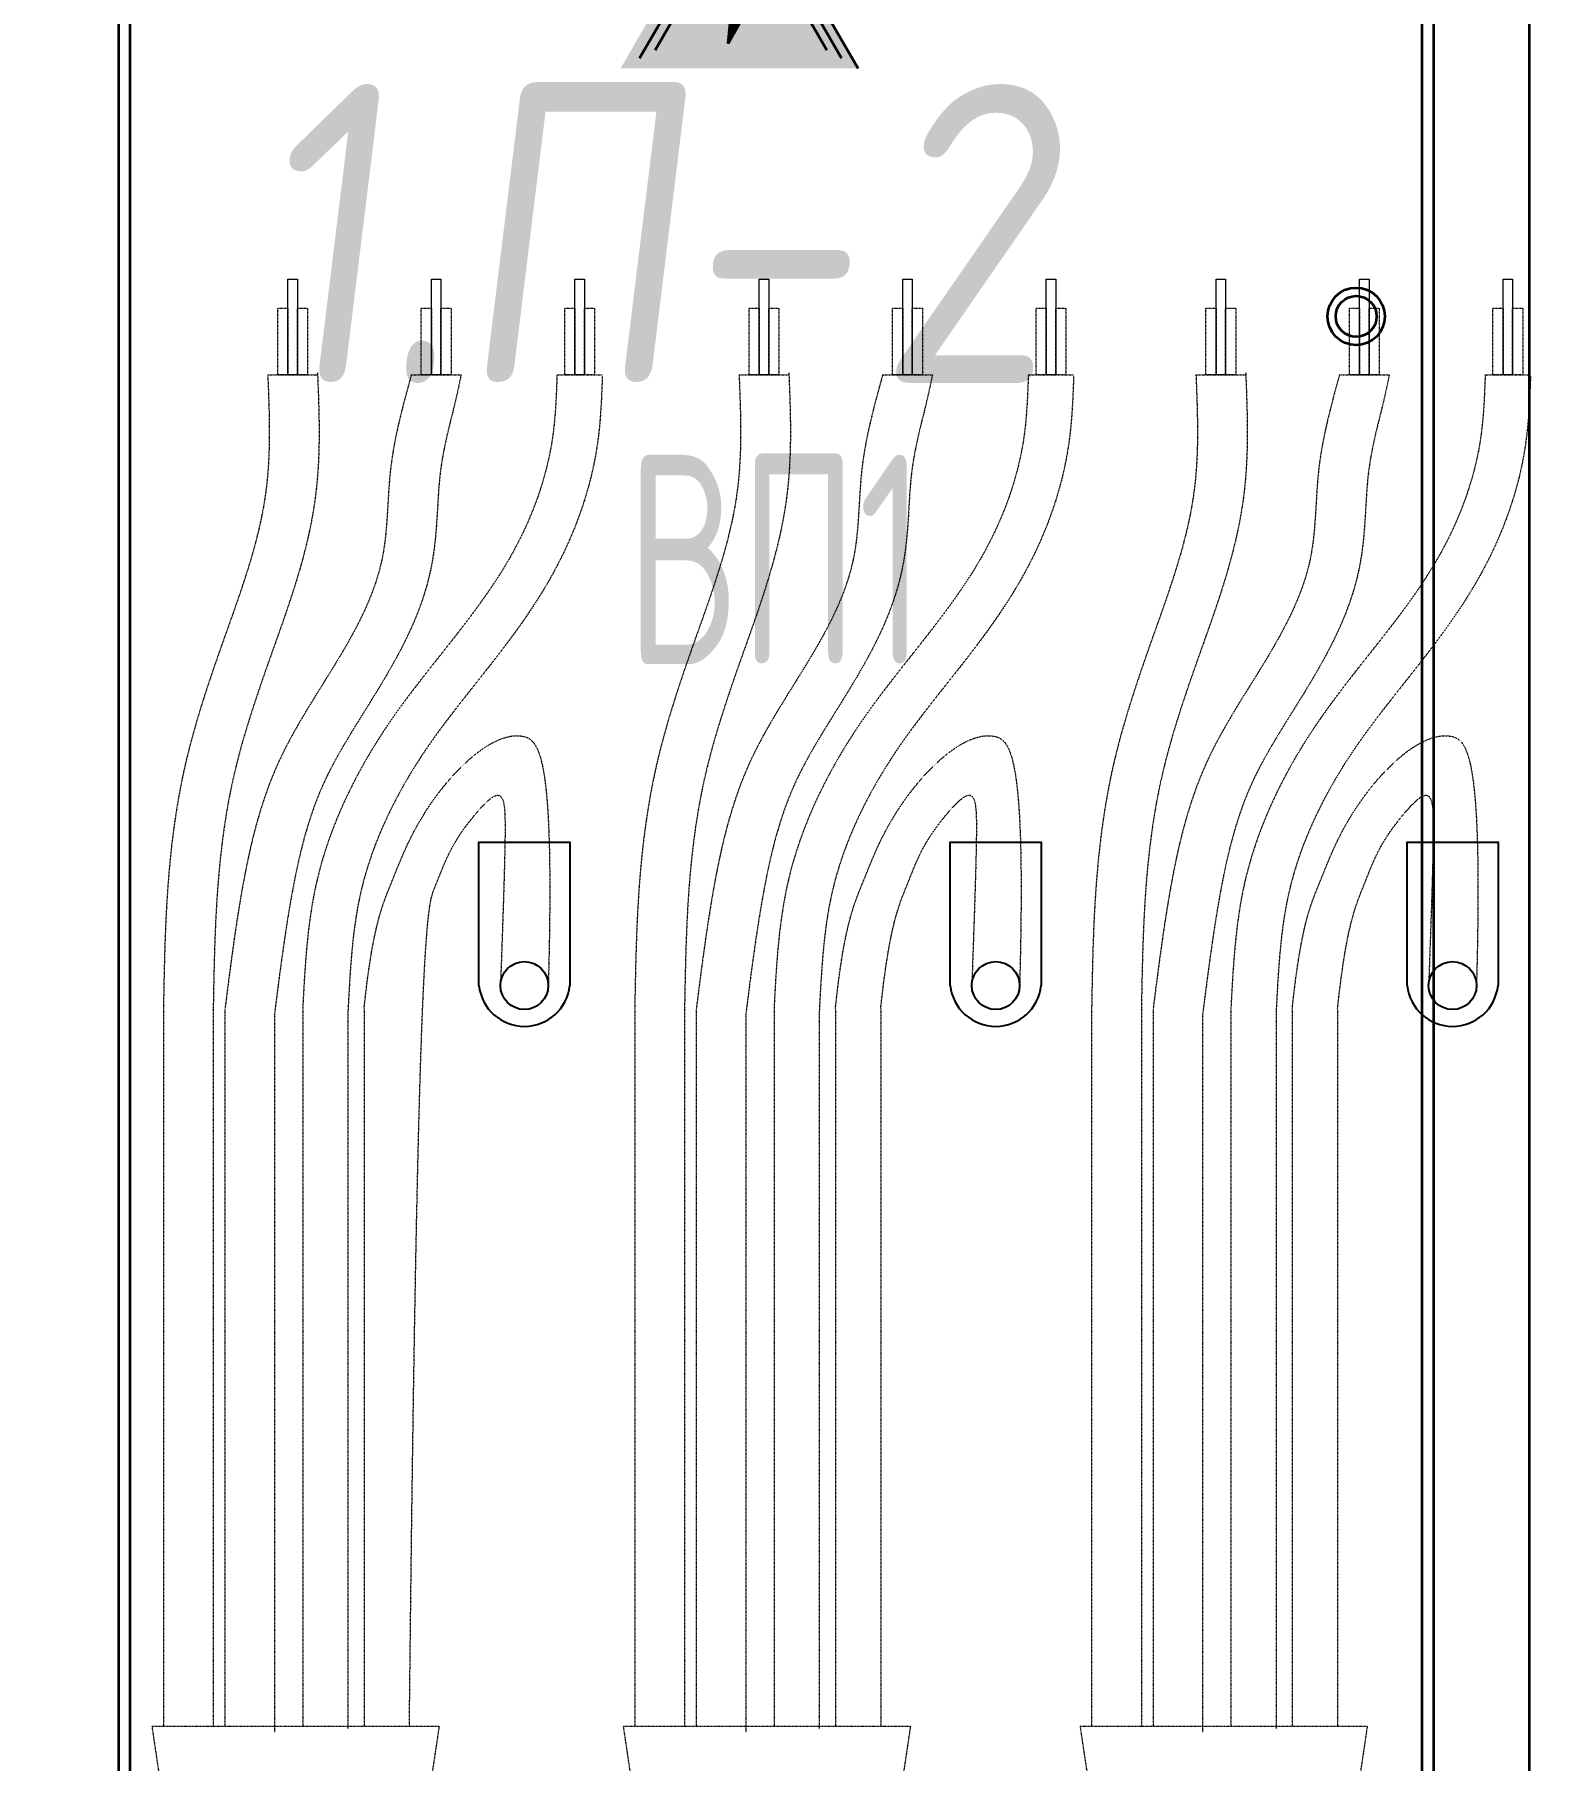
# Model space of a CAD drawing. Header units: millimetres. Extents: x -4447806 to 13389969, y -2188499 to 852203.
# Drawn here: x 3572823 to 3573457, y -610357 to -609635 of the extents above; entities that cross this region are included whole.
import ezdxf
from ezdxf import colors
from ezdxf.entities.mleader import LeaderData, LeaderLine
from ezdxf.enums import TextEntityAlignment as Align
from ezdxf.math import Vec2, Vec3

# ---------------------------------------------------------------- set-up
doc = ezdxf.new("R2010")
doc.units = ezdxf.units.MM
doc.linetypes.add('ACAD_ISO03W100', pattern=[30, 12, -18])
doc.layers.add('_ЭОМ_INFO', color=10, linetype='Continuous', lineweight=35, plot=False)
for name, color, linetype, lineweight in [('_ЭОМ_Щиты', 6, 'Continuous', 35), ('_ЭОМ_Щиты_текст', 191, 'Continuous', 15), ('АР_Отметки', 250, 'Continuous', 15)]:
    doc.layers.add(name, color=color, linetype=linetype, lineweight=lineweight)
doc.styles.add('GOST 2.304', font='CS_Gost2304.shx')
doc.styles.add('ISOCPEUR', font='isocpeur.ttf', dxfattribs={"width": 0.7})
doc.styles.add('ISOCUPER', font='isocpeur.ttf', dxfattribs={"width": 0.85, "oblique": 7})

# ---------------------------------------------------------------- blocks, each defined once
blk = doc.blocks.new('_DotSmall')
at = {"color": 0, "linetype": 'ByBlock', "const_width": 0.5}
blk.add_lwpolyline([(-0.0625, 0, 1), (0.0625, 0, 1)], format="xyb", close=True, dxfattribs=at)
blk = doc.blocks.new('*U777')
at = {"linetype": 'ByBlock', "lineweight": -2}
h = blk.add_hatch(color=2, dxfattribs=at)
h.paths.add_polyline_path([(-15.29, 1375.1), (-65, 1289.22), (34.36, 1289.22)])
h.paths.add_polyline_path([(27.39, 1293.43), (-57.07, 1293.43), (-14.82, 1366.42)], flags=16)
h.paths.add_polyline_path([(21.21, 1296.87), (-50.57, 1296.87), (-14.66, 1358.91)], flags=0)
h.paths.add_polyline_path([(-9.41, 1347.42), (-23.96, 1324.19), (-6.64, 1331.81), (-16.12, 1310.63), (-13.62, 1310.85), (-20.08, 1299.61), (-18.77, 1312.51), (-16.83, 1310.83), (-11.1, 1327.67), (-28.17, 1319.81), (-16.49, 1347.42)], flags=0)
at = {"linetype": 'ByBlock', "lineweight": -2, "true_color": 0x000000}
h = blk.add_hatch(color=18, dxfattribs=at)
h.paths.add_polyline_path([(-57.07, 1293.43), (27.39, 1293.43), (-14.82, 1366.42)])
h.paths.add_polyline_path([(-50.57, 1296.87), (21.21, 1296.87), (-14.66, 1358.91)], flags=16)
h = blk.add_hatch(dxfattribs=at)
h.set_pattern_fill('JIS_LC_20', color=18, scale=0.0046, style=0)
h.set_pattern_definition([(45, (-7751.88071, -12097.30631), (-0.06505382387, 0.06505382387), []), (45, (-7751.87887, -12097.30631), (-0.06505382387, 0.06505382387), [])])
h.paths.add_polyline_path([(-20.08, 1299.61), (-13.62, 1310.85), (-16.55, 1310.59), (-18.77, 1312.51)])
at = {"color": 0, "linetype": 'ByBlock', "lineweight": -2, "ltscale": 15}
for p, q in [((-315, 0), (-315, 2000)), ((-275, 1940), (-275, 160)), ((275, 160), (275, 1940)), ((315, 165.5), (315, 1537.5)), ((-270, 165.5), (-270, 1483.88)), ((270, 1483.88), (270, 165.5))]:
    blk.add_line(p, q, dxfattribs=at)
at = {"color": 18, "linetype": 'ByBlock', "lineweight": -2, "ltscale": 15, "true_color": 0x000000}
for p, q in [((-15.29, 1375.1), (34.36, 1289.22)), ((-57.07, 1293.43), (-14.76, 1366.52)), ((-14.89, 1366.54), (27.39, 1293.43)), ((-50.57, 1296.87), (-14.61, 1359)), ((-14.72, 1359.01), (21.21, 1296.87)), ((-20.08, 1299.61), (-18.77, 1312.51)), ((-20.08, 1299.61), (-13.62, 1310.85))]:
    blk.add_line(p, q, dxfattribs=at)
at = {"color": 0, "linetype": 'ByBlock', "lineweight": -2}
for radius in [12, 8.56]:
    blk.add_circle((242.55, 1185.5), radius, dxfattribs=at)

msp = doc.modelspace()

# ---------------------------------------------------------------- linework, layer by layer
at = {"color": 1, "linetype": 'ACAD_ISO03W100', "lineweight": 5, "ltscale": 0.001}
for p, q in [((3572921.022, -609777.479), (3572941.838, -609777.479)), ((3572981.022, -609777.479), (3573001.838, -609777.479)), ((3573041.956, -609777.479), (3573060.904, -609777.479)), ((3573118.092, -609777.479), (3573138.909, -609777.479)), ((3573178.092, -609777.479), (3573198.909, -609777.479)), ((3573239.026, -609777.479), (3573257.975, -609777.479)), ((3573309.117, -609777.479), (3573329.934, -609777.479)), ((3573369.117, -609777.479), (3573389.934, -609777.479)), ((3573430.051, -609777.479), (3573449, -609777.479)), ((3572877.392, -610042.479), (3572877.392, -610342.479)), ((3572898.206, -610042.844), (3572898.206, -610342.844)), ((3572903.127, -610042.479), (3572903.127, -610342.479)), ((3572935.626, -610042.479), (3572935.626, -610342.479)), ((3572954.55, -610043.46), (3572954.55, -610343.46)), ((3572961.282, -610042.479), (3572961.282, -610342.479)), ((3573074.463, -610042.479), (3573074.463, -610342.479)), ((3573095.276, -610042.844), (3573095.276, -610342.844)), ((3573100.198, -610042.479), (3573100.198, -610342.479)), ((3573132.697, -610042.479), (3573132.697, -610342.479)), ((3573151.62, -610043.46), (3573151.62, -610343.46)), ((3573158.353, -610042.479), (3573158.353, -610342.479)), ((3573177.302, -610042.479), (3573177.302, -610342.479)), ((3573265.487, -610042.479), (3573265.487, -610342.479)), ((3573286.301, -610042.844), (3573286.301, -610342.844)), ((3573291.222, -610042.479), (3573291.222, -610342.479)), ((3573323.722, -610042.479), (3573323.722, -610342.479)), ((3573342.645, -610043.46), (3573342.645, -610343.46)), ((3573349.378, -610042.479), (3573349.378, -610342.479)), ((3573368.326, -610042.479), (3573368.326, -610342.479)), ((3572923.778, -610045.097), (3572923.778, -610345.097)), ((3573120.849, -610045.097), (3573120.849, -610345.097)), ((3573311.874, -610045.097), (3573311.874, -610345.097))]:
    msp.add_line(p, q, dxfattribs=at)
at = {"lineweight": 5}
for points in [[(3572933.43, -609777.479), (3572929.43, -609777.479), (3572929.43, -609737.479), (3572933.43, -609737.479)], [(3572993.43, -609777.479), (3572989.43, -609777.479), (3572989.43, -609737.479), (3572993.43, -609737.479)], [(3573053.43, -609777.479), (3573049.43, -609777.479), (3573049.43, -609737.479), (3573053.43, -609737.479)], [(3573130.501, -609777.479), (3573126.501, -609777.479), (3573126.501, -609737.479), (3573130.501, -609737.479)], [(3573190.501, -609777.479), (3573186.501, -609777.479), (3573186.501, -609737.479), (3573190.501, -609737.479)], [(3573250.501, -609777.479), (3573246.501, -609777.479), (3573246.501, -609737.479), (3573250.501, -609737.479)], [(3573321.525, -609777.479), (3573317.525, -609777.479), (3573317.525, -609737.479), (3573321.525, -609737.479)], [(3573381.525, -609777.479), (3573377.525, -609777.479), (3573377.525, -609737.479), (3573381.525, -609737.479)], [(3573441.525, -609777.479), (3573437.525, -609777.479), (3573437.525, -609737.479), (3573441.525, -609737.479)]]:
    msp.add_lwpolyline(points, close=True, dxfattribs=at)
at = {"color": 1, "linetype": 'ACAD_ISO03W100', "lineweight": 5, "ltscale": 0.001}
for points in [[(3572925.205, -609749.479), (3572929.43, -609749.479), (3572929.43, -609777.479), (3572925.205, -609777.479)], [(3572933.43, -609749.479), (3572937.655, -609749.479), (3572937.655, -609777.479), (3572933.43, -609777.479)], [(3572985.205, -609749.479), (3572989.43, -609749.479), (3572989.43, -609777.479), (3572985.205, -609777.479)], [(3572993.43, -609749.479), (3572997.655, -609749.479), (3572997.655, -609777.479), (3572993.43, -609777.479)], [(3573045.205, -609749.479), (3573049.43, -609749.479), (3573049.43, -609777.479), (3573045.205, -609777.479)], [(3573053.43, -609749.479), (3573057.655, -609749.479), (3573057.655, -609777.479), (3573053.43, -609777.479)], [(3573122.275, -609749.479), (3573126.501, -609749.479), (3573126.501, -609777.479), (3573122.275, -609777.479)], [(3573130.501, -609749.479), (3573134.726, -609749.479), (3573134.726, -609777.479), (3573130.501, -609777.479)], [(3573182.275, -609749.479), (3573186.501, -609749.479), (3573186.501, -609777.479), (3573182.275, -609777.479)], [(3573190.501, -609749.479), (3573194.726, -609749.479), (3573194.726, -609777.479), (3573190.501, -609777.479)], [(3573242.275, -609749.479), (3573246.501, -609749.479), (3573246.501, -609777.479), (3573242.275, -609777.479)], [(3573250.501, -609749.479), (3573254.726, -609749.479), (3573254.726, -609777.479), (3573250.501, -609777.479)], [(3573313.3, -609749.479), (3573317.525, -609749.479), (3573317.525, -609777.479), (3573313.3, -609777.479)], [(3573321.525, -609749.479), (3573325.75, -609749.479), (3573325.75, -609777.479), (3573321.525, -609777.479)], [(3573373.3, -609749.479), (3573377.525, -609749.479), (3573377.525, -609777.479), (3573373.3, -609777.479)], [(3573381.525, -609749.479), (3573385.75, -609749.479), (3573385.75, -609777.479), (3573381.525, -609777.479)], [(3573433.3, -609749.479), (3573437.525, -609749.479), (3573437.525, -609777.479), (3573433.3, -609777.479)], [(3573441.525, -609749.479), (3573445.75, -609749.479), (3573445.75, -609777.479), (3573441.525, -609777.479)]]:
    msp.add_lwpolyline(points, close=True, dxfattribs=at)
at = {"color": 1}
for points in [[(3573009.316, -610032.787), (3573009.316, -609972.787), (3573047.316, -609972.787), (3573047.316, -610032.787)], [(3573206.387, -610032.787), (3573206.387, -609972.787), (3573244.387, -609972.787), (3573244.387, -610032.787)], [(3573397.411, -610032.787), (3573397.411, -609972.787), (3573435.411, -609972.787), (3573435.411, -610032.787)]]:
    msp.add_lwpolyline(points, dxfattribs=at)
at = {"color": 1, "linetype": 'ACAD_ISO03W100', "lineweight": 9, "ltscale": 0.001}
for points in [[(3572872.666, -610342.479), (3572992.666, -610342.479), (3572962.666, -610542.479), (3572902.666, -610542.479)], [(3573069.736, -610342.479), (3573189.736, -610342.479), (3573159.736, -610542.479), (3573099.736, -610542.479)], [(3573260.761, -610342.479), (3573380.761, -610342.479), (3573350.761, -610542.479), (3573290.761, -610542.479)]]:
    msp.add_lwpolyline(points, close=True, dxfattribs=at)
at = {"color": 1}
for centre in [(3573028.316, -610032.787), (3573225.387, -610032.787), (3573416.411, -610032.787)]:
    msp.add_circle(centre, 10, dxfattribs=at)
for centre in [(3573028.316, -610030.73), (3573225.387, -610030.73), (3573416.411, -610030.73)]:
    msp.add_arc(centre, 19.111, 186.179247, 353.820753, dxfattribs=at)
at = {"color": 1, "linetype": 'ACAD_ISO03W100', "lineweight": 5, "ltscale": 0.001}
for points in [[(3572921.022, -609777.479), (3572920.245, -609825.923), (3572902.234, -609889.091), (3572886.22, -609941.694), (3572879.157, -609992.4), (3572877.392, -610042.479)], [(3572981.022, -609777.479), (3572972.339, -609816.971), (3572968.996, -609853.353), (3572925.69, -609939.011), (3572909.805, -609995.339), (3572903.127, -610042.479)], [(3573041.956, -609777.479), (3573039.977, -609804.274), (3573023.527, -609851.558), (3572972.255, -609922.269), (3572941.317, -609990.025), (3572935.626, -610042.479)], [(3573118.092, -609777.479), (3573117.315, -609825.923), (3573099.305, -609889.091), (3573083.291, -609941.694), (3573076.228, -609992.4), (3573074.463, -610042.479)], [(3573178.092, -609777.479), (3573169.41, -609816.971), (3573166.066, -609853.353), (3573122.761, -609939.011), (3573106.876, -609995.339), (3573100.198, -610042.479)], [(3573239.026, -609777.479), (3573237.048, -609804.274), (3573220.598, -609851.558), (3573169.326, -609922.269), (3573138.388, -609990.025), (3573132.697, -610042.479)], [(3573309.117, -609777.479), (3573308.34, -609825.923), (3573290.329, -609889.091), (3573274.315, -609941.694), (3573267.252, -609992.4), (3573265.487, -610042.479)], [(3573369.117, -609777.479), (3573360.434, -609816.971), (3573357.091, -609853.353), (3573313.785, -609939.011), (3573297.9, -609995.339), (3573291.222, -610042.479)], [(3573430.051, -609777.479), (3573428.072, -609804.274), (3573411.623, -609851.558), (3573360.351, -609922.269), (3573329.413, -609990.025), (3573323.722, -610042.479)]]:
    msp.add_spline(points, degree=3, dxfattribs=at)
for points, knots in [([(3572941.822, -609776.649), (3572942.082, -609783.179), (3572942.353, -609789.894), (3572942.532, -609803.654), (3572942.441, -609810.702), (3572941.73, -609821.006), (3572941.439, -609824.144), (3572940.888, -609828.642), (3572940.707, -609829.982), (3572940.315, -609832.64), (3572940.103, -609833.962), (3572939.426, -609837.904), (3572938.919, -609840.503), (3572937.256, -609848.214), (3572935.961, -609853.239), (3572932.405, -609865.66), (3572929.993, -609872.92), (3572926.347, -609883.415), (3572925.143, -609886.801), (3572922.478, -609894.287), (3572921.028, -609898.356), (3572918.208, -609906.448), (3572916.837, -609910.463), (3572912.9, -609922.432), (3572910.51, -609930.311), (3572907.952, -609940.228), (3572907.44, -609942.312), (3572906.562, -609946.088), (3572906.188, -609947.78), (3572905.471, -609951.188), (3572905.129, -609952.9), (3572904.153, -609958.06), (3572903.566, -609961.531), (3572901.981, -609972.023), (3572901.158, -609979.124), (3572899.935, -609992.939), (3572899.51, -609999.637), (3572898.879, -610013.169), (3572898.672, -610020), (3572898.393, -610032.174), (3572898.299, -610037.49), (3572898.206, -610042.844)], [0, 0, 0, 0, 19.4390892, 19.4390892, 38.8781784, 38.8781784, 47.2857328, 47.2857328, 50.8390716, 50.8390716, 54.3924105, 54.3924105, 61.4990881, 61.4990881, 75.7124434, 75.7124434, 97.3640053, 97.3640053, 107.8908921, 107.8908921, 120.9416421, 120.9416421, 133.992392, 133.992392, 160.093892, 160.093892, 167.0532722, 167.0532722, 172.7172352, 172.7172352, 178.3811982, 178.3811982, 189.7091241, 189.7091241, 212.3649761, 212.3649761, 233.3622382, 233.3622382, 254.3595003, 254.3595003, 270.4278925, 270.4278925, 270.4278925, 270.4278925]), ([(3573001.838, -609777.479), (3572999.588, -609788.471), (3572998.137, -609793.76), (3572995.615, -609804.024), (3572994.546, -609808.998), (3572993.534, -609815.341), (3572993.322, -609816.828), (3572993.056, -609819.005), (3572992.978, -609819.7), (3572992.831, -609821.123), (3572992.762, -609821.848), (3572992.568, -609824.06), (3572992.456, -609825.585), (3572992.142, -609830.321), (3572991.97, -609833.673), (3572991.524, -609840.716), (3572991.25, -609844.407), (3572990.643, -609849.693), (3572990.453, -609851.155), (3572990.074, -609853.69), (3572989.901, -609854.753), (3572989.511, -609856.935), (3572989.291, -609858.059), (3572988.818, -609860.275), (3572988.564, -609861.373), (3572987.755, -609864.638), (3572987.152, -609866.775), (3572984.912, -609873.933), (3572983.017, -609878.763), (3572978.852, -609888.026), (3572976.582, -609892.46), (3572971.87, -609901.02), (3572969.428, -609905.147), (3572964.542, -609913.17), (3572962.098, -609917.067), (3572957.362, -609924.688), (3572955.069, -609928.411), (3572950.775, -609935.719), (3572948.774, -609939.302), (3572946.401, -609943.954), (3572945.846, -609945.077), (3572944.758, -609947.358), (3572944.229, -609948.513), (3572943.199, -609950.856), (3572942.7, -609952.039), (3572941.251, -609955.623), (3572940.346, -609958.058), (3572937.798, -609965.498), (3572936.32, -609970.637), (3572933.696, -609981.218), (3572932.551, -609986.659), (3572930.726, -609996.408), (3572929.998, -610000.67), (3572928.625, -610009.231), (3572927.982, -610013.538), (3572926.136, -610026.537), (3572925.019, -610035.306), (3572923.856, -610044.48), (3572923.817, -610044.788), (3572923.778, -610045.097)], [0, 0, 0, 0, 16.990039, 16.990039, 33.980078, 33.980078, 39.2396252, 39.2396252, 41.735265, 41.735265, 44.2309047, 44.2309047, 49.2221842, 49.2221842, 59.262436, 59.262436, 69.3026877, 69.3026877, 73.0640843, 73.0640843, 75.7344033, 75.7344033, 78.4970041, 78.4970041, 81.2596049, 81.2596049, 86.7848065, 86.7848065, 100.1089424, 100.1089424, 113.4330784, 113.4330784, 126.7572143, 126.7572143, 140.0813502, 140.0813502, 153.4054862, 153.4054862, 166.7296221, 166.7296221, 171.0034342, 171.0034342, 175.4563312, 175.4563312, 179.9092282, 179.9092282, 188.8150222, 188.8150222, 206.6266102, 206.6266102, 224.4381983, 224.4381983, 237.8675385, 237.8675385, 251.2968787, 251.2968787, 278.1555591, 278.1555591, 279.0888208, 279.0888208, 279.0888208, 279.0888208]), ([(3573060.892, -609778.171), (3573060.725, -609782.719), (3573060.555, -609787.447), (3573060.052, -609795.151), (3573059.819, -609798.015), (3573059.348, -609802.373), (3573059.172, -609803.828), (3573058.805, -609806.514), (3573058.621, -609807.745), (3573058.044, -609811.278), (3573057.61, -609813.574), (3573056.147, -609820.412), (3573054.958, -609824.908), (3573051.786, -609835.075), (3573049.674, -609840.694), (3573045.532, -609850.187), (3573043.626, -609854.132), (3573040.547, -609859.958), (3573039.468, -609861.909), (3573037.259, -609865.741), (3573036.129, -609867.624), (3573032.676, -609873.183), (3573030.29, -609876.769), (3573023.372, -609886.679), (3573018.724, -609892.771), (3573009.482, -609904.58), (3573004.886, -609910.297), (3572996.077, -609921.609), (3572991.864, -609927.202), (3572984.099, -609938.482), (3572980.469, -609944.28), (3572973.852, -609956.119), (3572970.866, -609962.157), (3572966.909, -609971.465), (3572965.656, -609974.681), (3572963.646, -609980.383), (3572962.841, -609982.864), (3572961.416, -609987.689), (3572960.788, -609990.033), (3572959.88, -609993.815), (3572959.56, -609995.248), (3572958.961, -609998.151), (3572958.682, -609999.617), (3572957.901, -610004.055), (3572957.456, -610007.07), (3572956.249, -610016.683), (3572955.704, -610023.471), (3572955.003, -610034.723), (3572954.778, -610039.059), (3572954.55, -610043.46)], [0, 0, 0, 0, 13.6248273, 13.6248273, 21.4427972, 21.4427972, 25.3097956, 25.3097956, 28.5257783, 28.5257783, 34.5964982, 34.5964982, 46.737938, 46.737938, 62.5300129, 62.5300129, 74.1763167, 74.1763167, 80.1503384, 80.1503384, 86.1243601, 86.1243601, 98.0724035, 98.0724035, 120.0710811, 120.0710811, 142.0697587, 142.0697587, 164.0684362, 164.0684362, 186.0671138, 186.0671138, 208.0657914, 208.0657914, 219.5623298, 219.5623298, 228.3583571, 228.3583571, 236.6294861, 236.6294861, 241.6806582, 241.6806582, 246.7318303, 246.7318303, 256.8341746, 256.8341746, 278.3851189, 278.3851189, 291.5218788, 291.5218788, 291.5218788, 291.5218788]), ([(3573138.892, -609776.649), (3573139.153, -609783.179), (3573139.424, -609789.894), (3573139.603, -609803.654), (3573139.512, -609810.702), (3573138.801, -609821.006), (3573138.51, -609824.144), (3573137.959, -609828.642), (3573137.778, -609829.982), (3573137.386, -609832.64), (3573137.174, -609833.962), (3573136.497, -609837.904), (3573135.99, -609840.503), (3573134.327, -609848.214), (3573133.032, -609853.239), (3573129.476, -609865.66), (3573127.064, -609872.92), (3573123.417, -609883.415), (3573122.214, -609886.801), (3573119.549, -609894.287), (3573118.099, -609898.356), (3573115.279, -609906.448), (3573113.908, -609910.463), (3573109.971, -609922.432), (3573107.581, -609930.311), (3573105.023, -609940.228), (3573104.51, -609942.312), (3573103.633, -609946.088), (3573103.258, -609947.78), (3573102.542, -609951.188), (3573102.2, -609952.9), (3573101.224, -609958.06), (3573100.637, -609961.531), (3573099.052, -609972.023), (3573098.229, -609979.124), (3573097.006, -609992.939), (3573096.58, -609999.637), (3573095.95, -610013.169), (3573095.743, -610020), (3573095.463, -610032.174), (3573095.37, -610037.49), (3573095.276, -610042.844)], [0, 0, 0, 0, 19.4390892, 19.4390892, 38.8781784, 38.8781784, 47.2857328, 47.2857328, 50.8390716, 50.8390716, 54.3924105, 54.3924105, 61.4990881, 61.4990881, 75.7124434, 75.7124434, 97.3640053, 97.3640053, 107.8908921, 107.8908921, 120.9416421, 120.9416421, 133.992392, 133.992392, 160.093892, 160.093892, 167.0532722, 167.0532722, 172.7172352, 172.7172352, 178.3811982, 178.3811982, 189.7091241, 189.7091241, 212.3649761, 212.3649761, 233.3622382, 233.3622382, 254.3595003, 254.3595003, 270.4278925, 270.4278925, 270.4278925, 270.4278925]), ([(3573198.909, -609777.479), (3573196.659, -609788.471), (3573195.207, -609793.76), (3573192.686, -609804.024), (3573191.616, -609808.998), (3573190.604, -609815.341), (3573190.393, -609816.828), (3573190.127, -609819.005), (3573190.049, -609819.7), (3573189.902, -609821.123), (3573189.833, -609821.848), (3573189.639, -609824.06), (3573189.526, -609825.585), (3573189.213, -609830.321), (3573189.04, -609833.673), (3573188.594, -609840.716), (3573188.321, -609844.407), (3573187.713, -609849.693), (3573187.524, -609851.155), (3573187.145, -609853.69), (3573186.972, -609854.753), (3573186.582, -609856.935), (3573186.362, -609858.059), (3573185.889, -609860.275), (3573185.635, -609861.373), (3573184.826, -609864.638), (3573184.223, -609866.775), (3573181.983, -609873.933), (3573180.087, -609878.763), (3573175.923, -609888.026), (3573173.653, -609892.46), (3573168.941, -609901.02), (3573166.499, -609905.147), (3573161.613, -609913.17), (3573159.169, -609917.067), (3573154.432, -609924.688), (3573152.14, -609928.411), (3573147.846, -609935.719), (3573145.845, -609939.302), (3573143.472, -609943.954), (3573142.917, -609945.077), (3573141.828, -609947.358), (3573141.3, -609948.513), (3573140.27, -609950.856), (3573139.771, -609952.039), (3573138.322, -609955.623), (3573137.417, -609958.058), (3573134.868, -609965.498), (3573133.39, -609970.637), (3573130.767, -609981.218), (3573129.621, -609986.659), (3573127.797, -609996.408), (3573127.069, -610000.67), (3573125.696, -610009.231), (3573125.053, -610013.538), (3573123.207, -610026.537), (3573122.09, -610035.306), (3573120.927, -610044.48), (3573120.888, -610044.788), (3573120.849, -610045.097)], [0, 0, 0, 0, 16.990039, 16.990039, 33.980078, 33.980078, 39.2396252, 39.2396252, 41.735265, 41.735265, 44.2309047, 44.2309047, 49.2221842, 49.2221842, 59.262436, 59.262436, 69.3026877, 69.3026877, 73.0640843, 73.0640843, 75.7344033, 75.7344033, 78.4970041, 78.4970041, 81.2596049, 81.2596049, 86.7848065, 86.7848065, 100.1089424, 100.1089424, 113.4330784, 113.4330784, 126.7572143, 126.7572143, 140.0813502, 140.0813502, 153.4054862, 153.4054862, 166.7296221, 166.7296221, 171.0034342, 171.0034342, 175.4563312, 175.4563312, 179.9092282, 179.9092282, 188.8150222, 188.8150222, 206.6266102, 206.6266102, 224.4381983, 224.4381983, 237.8675385, 237.8675385, 251.2968787, 251.2968787, 278.1555591, 278.1555591, 279.0888208, 279.0888208, 279.0888208, 279.0888208]), ([(3573257.962, -609778.171), (3573257.796, -609782.719), (3573257.626, -609787.447), (3573257.123, -609795.151), (3573256.89, -609798.015), (3573256.419, -609802.373), (3573256.243, -609803.828), (3573255.876, -609806.514), (3573255.692, -609807.745), (3573255.115, -609811.278), (3573254.681, -609813.574), (3573253.218, -609820.412), (3573252.028, -609824.908), (3573248.857, -609835.075), (3573246.744, -609840.694), (3573242.603, -609850.187), (3573240.697, -609854.132), (3573237.618, -609859.958), (3573236.538, -609861.909), (3573234.33, -609865.741), (3573233.2, -609867.624), (3573229.747, -609873.183), (3573227.361, -609876.769), (3573220.442, -609886.679), (3573215.795, -609892.771), (3573206.552, -609904.58), (3573201.957, -609910.297), (3573193.148, -609921.609), (3573188.935, -609927.202), (3573181.169, -609938.482), (3573177.54, -609944.28), (3573170.923, -609956.119), (3573167.937, -609962.157), (3573163.979, -609971.465), (3573162.727, -609974.681), (3573160.717, -609980.383), (3573159.912, -609982.864), (3573158.487, -609987.689), (3573157.859, -609990.033), (3573156.951, -609993.815), (3573156.631, -609995.248), (3573156.032, -609998.151), (3573155.753, -609999.617), (3573154.972, -610004.055), (3573154.527, -610007.07), (3573153.32, -610016.683), (3573152.774, -610023.471), (3573152.074, -610034.723), (3573151.849, -610039.059), (3573151.62, -610043.46)], [0, 0, 0, 0, 13.6248273, 13.6248273, 21.4427972, 21.4427972, 25.3097956, 25.3097956, 28.5257783, 28.5257783, 34.5964982, 34.5964982, 46.737938, 46.737938, 62.5300129, 62.5300129, 74.1763167, 74.1763167, 80.1503384, 80.1503384, 86.1243601, 86.1243601, 98.0724035, 98.0724035, 120.0710811, 120.0710811, 142.0697587, 142.0697587, 164.0684362, 164.0684362, 186.0671138, 186.0671138, 208.0657914, 208.0657914, 219.5623298, 219.5623298, 228.3583571, 228.3583571, 236.6294861, 236.6294861, 241.6806582, 241.6806582, 246.7318303, 246.7318303, 256.8341746, 256.8341746, 278.3851189, 278.3851189, 291.5218788, 291.5218788, 291.5218788, 291.5218788]), ([(3573329.917, -609776.649), (3573330.178, -609783.179), (3573330.448, -609789.894), (3573330.627, -609803.654), (3573330.536, -609810.702), (3573329.825, -609821.006), (3573329.534, -609824.144), (3573328.984, -609828.642), (3573328.803, -609829.982), (3573328.41, -609832.64), (3573328.199, -609833.962), (3573327.522, -609837.904), (3573327.014, -609840.503), (3573325.351, -609848.214), (3573324.057, -609853.239), (3573320.5, -609865.66), (3573318.088, -609872.92), (3573314.442, -609883.415), (3573313.239, -609886.801), (3573310.573, -609894.287), (3573309.124, -609898.356), (3573306.303, -609906.448), (3573304.933, -609910.463), (3573300.996, -609922.432), (3573298.606, -609930.311), (3573296.047, -609940.228), (3573295.535, -609942.312), (3573294.657, -609946.088), (3573294.283, -609947.78), (3573293.566, -609951.188), (3573293.225, -609952.9), (3573292.248, -609958.06), (3573291.661, -609961.531), (3573290.076, -609972.023), (3573289.254, -609979.124), (3573288.03, -609992.939), (3573287.605, -609999.637), (3573286.974, -610013.169), (3573286.768, -610020), (3573286.488, -610032.174), (3573286.395, -610037.49), (3573286.301, -610042.844)], [0, 0, 0, 0, 19.4390892, 19.4390892, 38.8781784, 38.8781784, 47.2857328, 47.2857328, 50.8390716, 50.8390716, 54.3924105, 54.3924105, 61.4990881, 61.4990881, 75.7124434, 75.7124434, 97.3640053, 97.3640053, 107.8908921, 107.8908921, 120.9416421, 120.9416421, 133.992392, 133.992392, 160.093892, 160.093892, 167.0532722, 167.0532722, 172.7172352, 172.7172352, 178.3811982, 178.3811982, 189.7091241, 189.7091241, 212.3649761, 212.3649761, 233.3622382, 233.3622382, 254.3595003, 254.3595003, 270.4278925, 270.4278925, 270.4278925, 270.4278925]), ([(3573389.934, -609777.479), (3573387.684, -609788.471), (3573386.232, -609793.76), (3573383.71, -609804.024), (3573382.641, -609808.998), (3573381.629, -609815.341), (3573381.418, -609816.828), (3573381.152, -609819.005), (3573381.074, -609819.7), (3573380.926, -609821.123), (3573380.858, -609821.848), (3573380.664, -609824.06), (3573380.551, -609825.585), (3573380.237, -609830.321), (3573380.065, -609833.673), (3573379.619, -609840.716), (3573379.346, -609844.407), (3573378.738, -609849.693), (3573378.548, -609851.155), (3573378.17, -609853.69), (3573377.997, -609854.753), (3573377.606, -609856.935), (3573377.386, -609858.059), (3573376.913, -609860.275), (3573376.659, -609861.373), (3573375.851, -609864.638), (3573375.248, -609866.775), (3573373.007, -609873.933), (3573371.112, -609878.763), (3573366.947, -609888.026), (3573364.677, -609892.46), (3573359.966, -609901.02), (3573357.523, -609905.147), (3573352.637, -609913.17), (3573350.193, -609917.067), (3573345.457, -609924.688), (3573343.165, -609928.411), (3573338.871, -609935.719), (3573336.87, -609939.302), (3573334.497, -609943.954), (3573333.941, -609945.077), (3573332.853, -609947.358), (3573332.324, -609948.513), (3573331.294, -609950.856), (3573330.796, -609952.039), (3573329.346, -609955.623), (3573328.442, -609958.058), (3573325.893, -609965.498), (3573324.415, -609970.637), (3573321.791, -609981.218), (3573320.646, -609986.659), (3573318.821, -609996.408), (3573318.093, -610000.67), (3573316.721, -610009.231), (3573316.077, -610013.538), (3573314.231, -610026.537), (3573313.115, -610035.306), (3573311.952, -610044.48), (3573311.913, -610044.788), (3573311.874, -610045.097)], [0, 0, 0, 0, 16.990039, 16.990039, 33.980078, 33.980078, 39.2396252, 39.2396252, 41.735265, 41.735265, 44.2309047, 44.2309047, 49.2221842, 49.2221842, 59.262436, 59.262436, 69.3026877, 69.3026877, 73.0640843, 73.0640843, 75.7344033, 75.7344033, 78.4970041, 78.4970041, 81.2596049, 81.2596049, 86.7848065, 86.7848065, 100.1089424, 100.1089424, 113.4330784, 113.4330784, 126.7572143, 126.7572143, 140.0813502, 140.0813502, 153.4054862, 153.4054862, 166.7296221, 166.7296221, 171.0034342, 171.0034342, 175.4563312, 175.4563312, 179.9092282, 179.9092282, 188.8150222, 188.8150222, 206.6266102, 206.6266102, 224.4381983, 224.4381983, 237.8675385, 237.8675385, 251.2968787, 251.2968787, 278.1555591, 278.1555591, 279.0888208, 279.0888208, 279.0888208, 279.0888208]), ([(3573448.987, -609778.171), (3573448.821, -609782.719), (3573448.651, -609787.447), (3573448.148, -609795.151), (3573447.914, -609798.015), (3573447.443, -609802.373), (3573447.267, -609803.828), (3573446.901, -609806.514), (3573446.717, -609807.745), (3573446.139, -609811.278), (3573445.705, -609813.574), (3573444.242, -609820.412), (3573443.053, -609824.908), (3573439.882, -609835.075), (3573437.769, -609840.694), (3573433.627, -609850.187), (3573431.722, -609854.132), (3573428.643, -609859.958), (3573427.563, -609861.909), (3573425.355, -609865.741), (3573424.225, -609867.624), (3573420.771, -609873.183), (3573418.385, -609876.769), (3573411.467, -609886.679), (3573406.819, -609892.771), (3573397.577, -609904.58), (3573392.982, -609910.297), (3573384.173, -609921.609), (3573379.959, -609927.202), (3573372.194, -609938.482), (3573368.565, -609944.28), (3573361.947, -609956.119), (3573358.961, -609962.157), (3573355.004, -609971.465), (3573353.751, -609974.681), (3573351.741, -609980.383), (3573350.937, -609982.864), (3573349.512, -609987.689), (3573348.883, -609990.033), (3573347.975, -609993.815), (3573347.656, -609995.248), (3573347.057, -609998.151), (3573346.778, -609999.617), (3573345.997, -610004.055), (3573345.551, -610007.07), (3573344.344, -610016.683), (3573343.799, -610023.471), (3573343.098, -610034.723), (3573342.873, -610039.059), (3573342.645, -610043.46)], [0, 0, 0, 0, 13.6248273, 13.6248273, 21.4427972, 21.4427972, 25.3097956, 25.3097956, 28.5257783, 28.5257783, 34.5964982, 34.5964982, 46.737938, 46.737938, 62.5300129, 62.5300129, 74.1763167, 74.1763167, 80.1503384, 80.1503384, 86.1243601, 86.1243601, 98.0724035, 98.0724035, 120.0710811, 120.0710811, 142.0697587, 142.0697587, 164.0684362, 164.0684362, 186.0671138, 186.0671138, 208.0657914, 208.0657914, 219.5623298, 219.5623298, 228.3583571, 228.3583571, 236.6294861, 236.6294861, 241.6806582, 241.6806582, 246.7318303, 246.7318303, 256.8341746, 256.8341746, 278.3851189, 278.3851189, 291.5218788, 291.5218788, 291.5218788, 291.5218788]), ([(3572961.282, -610042.479), (3572964.781, -610008.819), (3572972.931, -609989.856), (3572981.715, -609966.4), (3573002.105, -609938.176), (3573028.873, -609921.77), (3573040.904, -609937.805), (3573038.312, -610032.499)], [0.0363924, 0.0363924, 0.0363924, 0.0363924, 1, 2, 3, 4, 4.9794448, 4.9794448, 4.9794448, 4.9794448]), ([(3573158.353, -610042.479), (3573161.852, -610008.819), (3573170.002, -609989.856), (3573178.785, -609966.4), (3573199.175, -609938.176), (3573225.944, -609921.77), (3573237.975, -609937.805), (3573235.383, -610032.499)], [0.0363924, 0.0363924, 0.0363924, 0.0363924, 1, 2, 3, 4, 4.9794448, 4.9794448, 4.9794448, 4.9794448]), ([(3573349.378, -610042.479), (3573352.877, -610008.819), (3573361.026, -609989.856), (3573369.81, -609966.4), (3573390.2, -609938.176), (3573416.969, -609921.77), (3573428.999, -609937.805), (3573426.407, -610032.499)], [0.0363924, 0.0363924, 0.0363924, 0.0363924, 1, 2, 3, 4, 4.9794448, 4.9794448, 4.9794448, 4.9794448]), ([(3572980.231, -610342.479), (3572983.73, -610008.819), (3572991.88, -609989.856), (3572997.727, -609973.369), (3573013.297, -609953.962), (3573020.641, -609950.623), (3573020.64, -609968.282), (3573018.322, -610032.433)], [0.0363924, 0.0363924, 0.0363924, 0.0363924, 1, 2, 3, 4, 4.9674918, 4.9674918, 4.9674918, 4.9674918]), ([(3573177.302, -610042.479), (3573180.801, -610008.819), (3573188.951, -609989.856), (3573194.798, -609973.369), (3573210.368, -609953.962), (3573217.712, -609950.623), (3573217.711, -609968.282), (3573215.393, -610032.433)], [0.0363924, 0.0363924, 0.0363924, 0.0363924, 1, 2, 3, 4, 4.9674918, 4.9674918, 4.9674918, 4.9674918]), ([(3573368.326, -610042.479), (3573371.825, -610008.819), (3573379.975, -609989.856), (3573385.822, -609973.369), (3573401.392, -609953.962), (3573408.737, -609950.623), (3573408.735, -609968.282), (3573406.418, -610032.433)], [0.0363924, 0.0363924, 0.0363924, 0.0363924, 1, 2, 3, 4, 4.9674918, 4.9674918, 4.9674918, 4.9674918])]:
    msp.add_open_spline(points, degree=3, knots=knots, dxfattribs=at)

# ---------------------------------------------------------------- block references
at = {"layer": '_ЭОМ_Щиты', "ltscale": 50}
ref = msp.add_blockref('*U777', (3573133.546, -610938.479), dxfattribs=at)
ref.add_attrib('NAZN', 'ВП1', dxfattribs={"layer": '_ЭОМ_INFO', "lineweight": 15, "ltscale": 50, "height": 87.5, "style": 'GOST 2.304', "width": 0.8}).set_placement((3573133.546, -609854.6, 950), align=Align.MIDDLE_CENTER)
ref.add_attrib('N_PAN', '2', dxfattribs={"layer": '_ЭОМ_Щиты_текст', "lineweight": 25, "ltscale": 50, "height": 125, "style": 'ISOCUPER', "oblique": 7, "width": 0.85}).set_placement((3573175.47, -609718.326), align=Align.MIDDLE_LEFT)
ref.add_attrib('N_P', '1.П-', dxfattribs={"layer": '_ЭОМ_Щиты_текст', "lineweight": 25, "ltscale": 50, "height": 125, "style": 'ISOCUPER', "oblique": 7, "width": 0.85}).set_placement((3573165.79, -609718.326), align=Align.MIDDLE_RIGHT)
msp.add_blockref('*U777', (3573763.546, -610938.479), dxfattribs=at)

# ---------------------------------------------------------------- leaders
at = {"layer": 'АР_Отметки'}
ml = msp.add_multileader_mtext('Standard', dxfattribs=at)
ml.set_content('-2,950', color=256, style='ISOCPEUR')
ml.set_leader_properties(color=256, linetype='Continuous', lineweight=-1)
ml.set_arrow_properties(name='DOTSMALL')
ml.build(insert=Vec2(0, 0))
ml.multileader.update_dxf_attribs({"has_text_frame": 1, "text_left_attachment_type": 4, "text_right_attachment_type": 4, "dogleg_length": 100, "arrow_head_size": 180})
ctx = ml.context
ctx.base_point, ctx.char_height, ctx.arrow_head_size, ctx.landing_gap_size, ctx.plane_origin = Vec3(3772655.302, -612004.663), 250, 180, 50, Vec3(3773596.917, -613408.253)
ctx.left_attachment, ctx.right_attachment = 4, 4
notes = []
notes.append((ctx, [(0, (0, 0, 0), (0, 0), (1, 0), 1, [])]))
ctx.mtext.insert, ctx.mtext.width, ctx.mtext.defined_height, ctx.mtext.line_spacing_style, ctx.mtext.flow_direction = Vec3(3772705.302, -611671.329), 599.19819, 407.468, 2, 5
at = {"layer": 'АР_Отметки', "color": 18, "true_color": 0x000000}
ml = msp.add_multileader_mtext('Standard', dxfattribs=at)
ml.set_content('-2,950', color=(0, 0, 0), style='ISOCPEUR')
ml.set_leader_properties(color=256, linetype='Continuous', lineweight=-1)
ml.set_arrow_properties(name='DOTSMALL')
ml.build(insert=Vec2(0, 0))
ml.multileader.update_dxf_attribs({"has_text_frame": 1, "text_left_attachment_type": 4, "text_right_attachment_type": 4, "dogleg_length": 100, "arrow_head_size": 180})
ctx = ml.context
ctx.base_point, ctx.char_height, ctx.arrow_head_size, ctx.landing_gap_size, ctx.plane_origin = Vec3(3636104.207, -611535.874), 250, 180, 50, Vec3(3637045.822, -612889.464)
ctx.left_attachment, ctx.right_attachment = 4, 4
notes.append((ctx, [(0, (0, 0, 0), (0, 0), (1, 0), 1, [])]))
ctx.mtext.insert, ctx.mtext.width, ctx.mtext.defined_height, ctx.mtext.line_spacing_style, ctx.mtext.flow_direction = Vec3(3636154.207, -611202.541), 599.19819, 407.468, 2, 5
at = {"layer": 'АР_Отметки'}
ml = msp.add_multileader_mtext('Standard', dxfattribs=at)
ml.set_content('-2,850', color=256, style='ISOCPEUR')
ml.set_leader_properties(color=256, linetype='Continuous', lineweight=-1)
ml.set_arrow_properties(name='DOTSMALL')
ml.build(insert=Vec2(0, 0))
ml.multileader.update_dxf_attribs({"has_text_frame": 1, "text_left_attachment_type": 4, "text_right_attachment_type": 4, "dogleg_length": 100, "arrow_head_size": 180})
ctx = ml.context
ctx.base_point, ctx.char_height, ctx.arrow_head_size, ctx.landing_gap_size, ctx.plane_origin = Vec3(3812176.489, -614547.912, 0.375), 250, 180, 50, Vec3(3813081.247, -615518.169, 0.375)
ctx.left_attachment, ctx.right_attachment = 4, 4
notes.append((ctx, [(0, (0, 0, 0), (0, 0), (1, 0), 1, [])]))
ctx.mtext.insert, ctx.mtext.width, ctx.mtext.defined_height, ctx.mtext.line_spacing_style, ctx.mtext.flow_direction = Vec3(3812226.489, -614214.578, 0.375), 599.19819, 407.468, 2, 5
ml = msp.add_multileader_mtext('Standard', dxfattribs=at)
ml.set_content('-2,850', color=256, style='ISOCPEUR')
ml.set_leader_properties(color=256, linetype='Continuous', lineweight=-1)
ml.set_arrow_properties(name='DOTSMALL')
ml.build(insert=Vec2(0, 0))
ml.multileader.update_dxf_attribs({"has_text_frame": 1, "text_left_attachment_type": 4, "text_right_attachment_type": 4, "dogleg_length": 100, "arrow_head_size": 180})
ctx = ml.context
ctx.base_point, ctx.char_height, ctx.arrow_head_size, ctx.landing_gap_size, ctx.plane_origin = Vec3(3826386.876, -609719.403, 0.375), 250, 180, 50, Vec3(3827328.491, -611072.993, 0.375)
ctx.left_attachment, ctx.right_attachment = 4, 4
notes.append((ctx, [(0, (0, 0, 0), (0, 0), (1, 0), 1, [])]))
ctx.mtext.insert, ctx.mtext.width, ctx.mtext.defined_height, ctx.mtext.line_spacing_style, ctx.mtext.flow_direction = Vec3(3826436.876, -609386.069, 0.375), 599.19819, 407.468, 2, 5
at = {"layer": 'АР_Отметки', "color": 18, "true_color": 0x000000}
ml = msp.add_multileader_mtext('Standard', dxfattribs=at)
ml.set_content('{\\W0.8;-2,850}', color=(0, 0, 0), style='ISOCPEUR')
ml.set_leader_properties(color=256, linetype='Continuous', lineweight=-1)
ml.set_arrow_properties(name='DOTSMALL')
ml.build(insert=Vec2(0, 0))
ml.multileader.update_dxf_attribs({"has_text_frame": 1, "text_left_attachment_type": 4, "text_right_attachment_type": 4, "dogleg_length": 100, "arrow_head_size": 180})
ctx = ml.context
ctx.base_point, ctx.char_height, ctx.arrow_head_size, ctx.landing_gap_size, ctx.plane_origin = Vec3(3691338.808, -609869.087, -0.375), 250, 180, 50, Vec3(3691257.415, -611147.207, -0.375)
ctx.left_attachment, ctx.right_attachment = 4, 4
notes.append((ctx, [(0, (0, 0, 0), (0, 0), (1, 0), 1, [])]))
ctx.mtext.insert, ctx.mtext.width, ctx.mtext.defined_height, ctx.mtext.line_spacing_style, ctx.mtext.flow_direction = Vec3(3691388.808, -609535.754, -0.375), 769.98896, 343.888, 2, 5
ml = msp.add_multileader_mtext('Standard', dxfattribs=at)
ml.set_content('{\\W0.8;-2,850}', color=(0, 0, 0), style='ISOCPEUR')
ml.set_leader_properties(color=256, linetype='Continuous', lineweight=-1)
ml.set_arrow_properties(name='DOTSMALL')
ml.build(insert=Vec2(0, 0))
ml.multileader.update_dxf_attribs({"has_text_frame": 1, "text_left_attachment_type": 4, "text_right_attachment_type": 4, "dogleg_length": 100, "arrow_head_size": 180})
ctx = ml.context
ctx.base_point, ctx.char_height, ctx.arrow_head_size, ctx.landing_gap_size, ctx.plane_origin = Vec3(3677242.95, -614598.042, -0.375), 250, 180, 50, Vec3(3677216.589, -615791.871, -0.375)
ctx.left_attachment, ctx.right_attachment = 4, 4
notes.append((ctx, [(0, (0, 0, 0), (0, 0), (1, 0), 1, [])]))
ctx.mtext.insert, ctx.mtext.width, ctx.mtext.defined_height, ctx.mtext.line_spacing_style, ctx.mtext.flow_direction = Vec3(3677292.95, -614264.709, -0.375), 769.98896, 343.888, 2, 5
at = {"layer": 'АР_Отметки'}
ml = msp.add_multileader_mtext('Standard', dxfattribs=at)
ml.set_content('+0,450', color=256, style='ISOCPEUR')
ml.set_leader_properties(color=256, linetype='Continuous', lineweight=-1)
ml.set_arrow_properties(name='DOTSMALL')
ml.build(insert=Vec2(0, 0))
ml.multileader.update_dxf_attribs({"has_text_frame": 1, "text_left_attachment_type": 4, "text_right_attachment_type": 4, "dogleg_length": 100, "arrow_head_size": 180})
ctx = ml.context
ctx.base_point, ctx.char_height, ctx.arrow_head_size, ctx.landing_gap_size, ctx.plane_origin, ctx.plane_x_axis, ctx.plane_y_axis = Vec3(3765102.979, -613677.517), 250, 180, 50, Vec3(3776726.098, -588441.6), Vec3(0, 1), Vec3(-1, 0)
ctx.left_attachment, ctx.right_attachment = 4, 4
notes.append((ctx, [(0, (0, 0, 0), (0, 0), (1, 0), 1, [])]))
ctx.mtext.insert, ctx.mtext.text_direction, ctx.mtext.rotation, ctx.mtext.width, ctx.mtext.line_spacing_style, ctx.mtext.flow_direction = Vec3(3764769.646, -613627.517), Vec3(0, 1), 1.5707963, 852.69703, 2, 5
ml = msp.add_multileader_mtext('Standard', dxfattribs=at)
ml.set_content('+0,900', color=256, style='ISOCPEUR')
ml.set_leader_properties(color=256, linetype='Continuous', lineweight=-1)
ml.set_arrow_properties(name='DOTSMALL')
ml.build(insert=Vec2(0, 0))
ml.multileader.update_dxf_attribs({"has_text_frame": 1, "text_left_attachment_type": 4, "text_right_attachment_type": 4, "dogleg_length": 100, "arrow_head_size": 180})
ctx = ml.context
ctx.base_point, ctx.char_height, ctx.arrow_head_size, ctx.landing_gap_size, ctx.plane_origin, ctx.plane_x_axis, ctx.plane_y_axis = Vec3(3764518.66, -613677.517), 250, 180, 50, Vec3(3776141.779, -588441.6), Vec3(0, 1), Vec3(-1, 0)
ctx.left_attachment, ctx.right_attachment = 4, 4
notes.append((ctx, [(0, (0, 0, 0), (0, 0), (1, 0), 1, [])]))
ctx.mtext.insert, ctx.mtext.text_direction, ctx.mtext.rotation, ctx.mtext.width, ctx.mtext.line_spacing_style, ctx.mtext.flow_direction = Vec3(3764185.326, -613627.517), Vec3(0, 1), 1.5707963, 852.69703, 2, 5
ml = msp.add_multileader_mtext('Standard', dxfattribs=at)
ml.set_content('+12,650', color=256, style='ISOCPEUR')
ml.set_leader_properties(color=256, linetype='Continuous', lineweight=-1)
ml.set_arrow_properties(name='DOTSMALL')
ml.build(insert=Vec2(0, 0))
ml.multileader.update_dxf_attribs({"has_text_frame": 1, "text_left_attachment_type": 4, "text_right_attachment_type": 4, "dogleg_length": 100, "arrow_head_size": 180})
ctx = ml.context
ctx.base_point, ctx.char_height, ctx.arrow_head_size, ctx.landing_gap_size, ctx.plane_origin = Vec3(4173192.858, -616454.571), 250, 180, 50, Vec3(4198428.775, -628077.691)
ctx.left_attachment, ctx.right_attachment = 4, 4
notes.append((ctx, [(0, (0, 0, 0), (0, 0), (1, 0), 1, [])]))
ctx.mtext.insert, ctx.mtext.width, ctx.mtext.line_spacing_style, ctx.mtext.flow_direction = Vec3(4173242.858, -616121.238), 852.69703, 2, 5
ml = msp.add_multileader_mtext('Standard', dxfattribs=at)
ml.set_content('+12,200', color=256, style='ISOCPEUR')
ml.set_leader_properties(color=256, linetype='Continuous', lineweight=-1)
ml.set_arrow_properties(name='DOTSMALL')
ml.build(insert=Vec2(0, 0))
ml.multileader.update_dxf_attribs({"has_text_frame": 1, "text_left_attachment_type": 4, "text_right_attachment_type": 4, "dogleg_length": 100, "arrow_head_size": 180})
ctx = ml.context
ctx.base_point, ctx.char_height, ctx.arrow_head_size, ctx.landing_gap_size, ctx.plane_origin = Vec3(4173192.858, -615870.252), 250, 180, 50, Vec3(4198428.775, -627493.371)
ctx.left_attachment, ctx.right_attachment = 4, 4
notes.append((ctx, [(0, (0, 0, 0), (0, 0), (1, 0), 1, [])]))
ctx.mtext.insert, ctx.mtext.width, ctx.mtext.line_spacing_style, ctx.mtext.flow_direction = Vec3(4173242.858, -615536.919), 852.69703, 2, 5
ml = msp.add_multileader_mtext('Standard', dxfattribs=at)
ml.set_content('+11,900', color=256, style='ISOCPEUR')
ml.set_leader_properties(color=256, linetype='Continuous', lineweight=-1)
ml.set_arrow_properties(name='DOTSMALL')
ml.build(insert=Vec2(0, 0))
ml.multileader.update_dxf_attribs({"has_text_frame": 1, "text_left_attachment_type": 4, "text_right_attachment_type": 4, "dogleg_length": 100, "arrow_head_size": 180})
ctx = ml.context
ctx.base_point, ctx.char_height, ctx.arrow_head_size, ctx.landing_gap_size, ctx.plane_origin = Vec3(4224115.308, -615082.206), 250, 180, 50, Vec3(4249351.225, -627229.733)
ctx.left_attachment, ctx.right_attachment = 4, 4
notes.append((ctx, [(0, (0, 0, 0), (0, 0), (1, 0), 1, [])]))
ctx.mtext.insert, ctx.mtext.rotation, ctx.mtext.width, ctx.mtext.line_spacing_style, ctx.mtext.flow_direction = Vec3(4224165.308, -614748.873), 6.2831853, 852.69703, 2, 5
ml = msp.add_multileader_mtext('Standard', dxfattribs=at)
ml.set_content('+8,000', color=256, style='ISOCPEUR')
ml.set_leader_properties(color=256, linetype='Continuous', lineweight=-1)
ml.set_arrow_properties(name='DOTSMALL')
ml.build(insert=Vec2(0, 0))
ml.multileader.update_dxf_attribs({"has_text_frame": 1, "text_left_attachment_type": 4, "text_right_attachment_type": 4, "dogleg_length": 100, "arrow_head_size": 180})
ctx = ml.context
ctx.base_point, ctx.char_height, ctx.arrow_head_size, ctx.landing_gap_size, ctx.plane_origin = Vec3(4086928.371, -613494.71), 250, 180, 50, Vec3(4111814.34, -625819.264)
ctx.left_attachment, ctx.right_attachment = 4, 4
notes.append((ctx, [(0, (0, 0, 0), (0, 0), (1, 0), 1, [])]))
ctx.mtext.insert, ctx.mtext.rotation, ctx.mtext.width, ctx.mtext.line_spacing_style, ctx.mtext.flow_direction = Vec3(4086978.371, -613161.377), 6.2831853, 852.69703, 2, 5
ml = msp.add_multileader_mtext('Standard', dxfattribs=at)
ml.set_content('%%P0,000', color=256, style='ISOCPEUR')
ml.set_leader_properties(color=256, linetype='Continuous', lineweight=-1)
ml.set_arrow_properties(name='DOTSMALL')
ml.build(insert=Vec2(0, 0))
ml.multileader.update_dxf_attribs({"has_text_frame": 1, "text_left_attachment_type": 4, "text_right_attachment_type": 4, "dogleg_length": 100, "arrow_head_size": 180})
ctx = ml.context
ctx.base_point, ctx.char_height, ctx.arrow_head_size, ctx.landing_gap_size, ctx.plane_origin = Vec3(3840107.62, -610096.03, 0), 250, 180, 50, Vec3(3840026.226, -611363.594, 0)
ctx.left_attachment, ctx.right_attachment = 4, 4
notes.append((ctx, [(0, (0, 0, 0), (0, 0), (1, 0), 1, [])]))
ctx.mtext.insert, ctx.mtext.width, ctx.mtext.line_spacing_style, ctx.mtext.flow_direction = Vec3(3840157.62, -609762.697, 0), 852.69703, 2, 5
for ctx, leaders in notes:
    for number, flags, end, landing, length, lines in leaders:
        leader = LeaderData()
        leader.index, (leader.has_last_leader_line, leader.has_dogleg_vector, leader.attachment_direction) = number, flags
        leader.last_leader_point, leader.dogleg_vector, leader.dogleg_length = Vec3(end), Vec3(landing), length
        for number, points, colour, breaks in lines:
            line = LeaderLine()
            line.index, line.vertices, line.color, line.breaks = number, Vec3.list(points), colors.encode_raw_color(colour), breaks
            leader.lines.append(line)
        ctx.leaders.append(leader)

doc.saveas('drawing.dxf')
